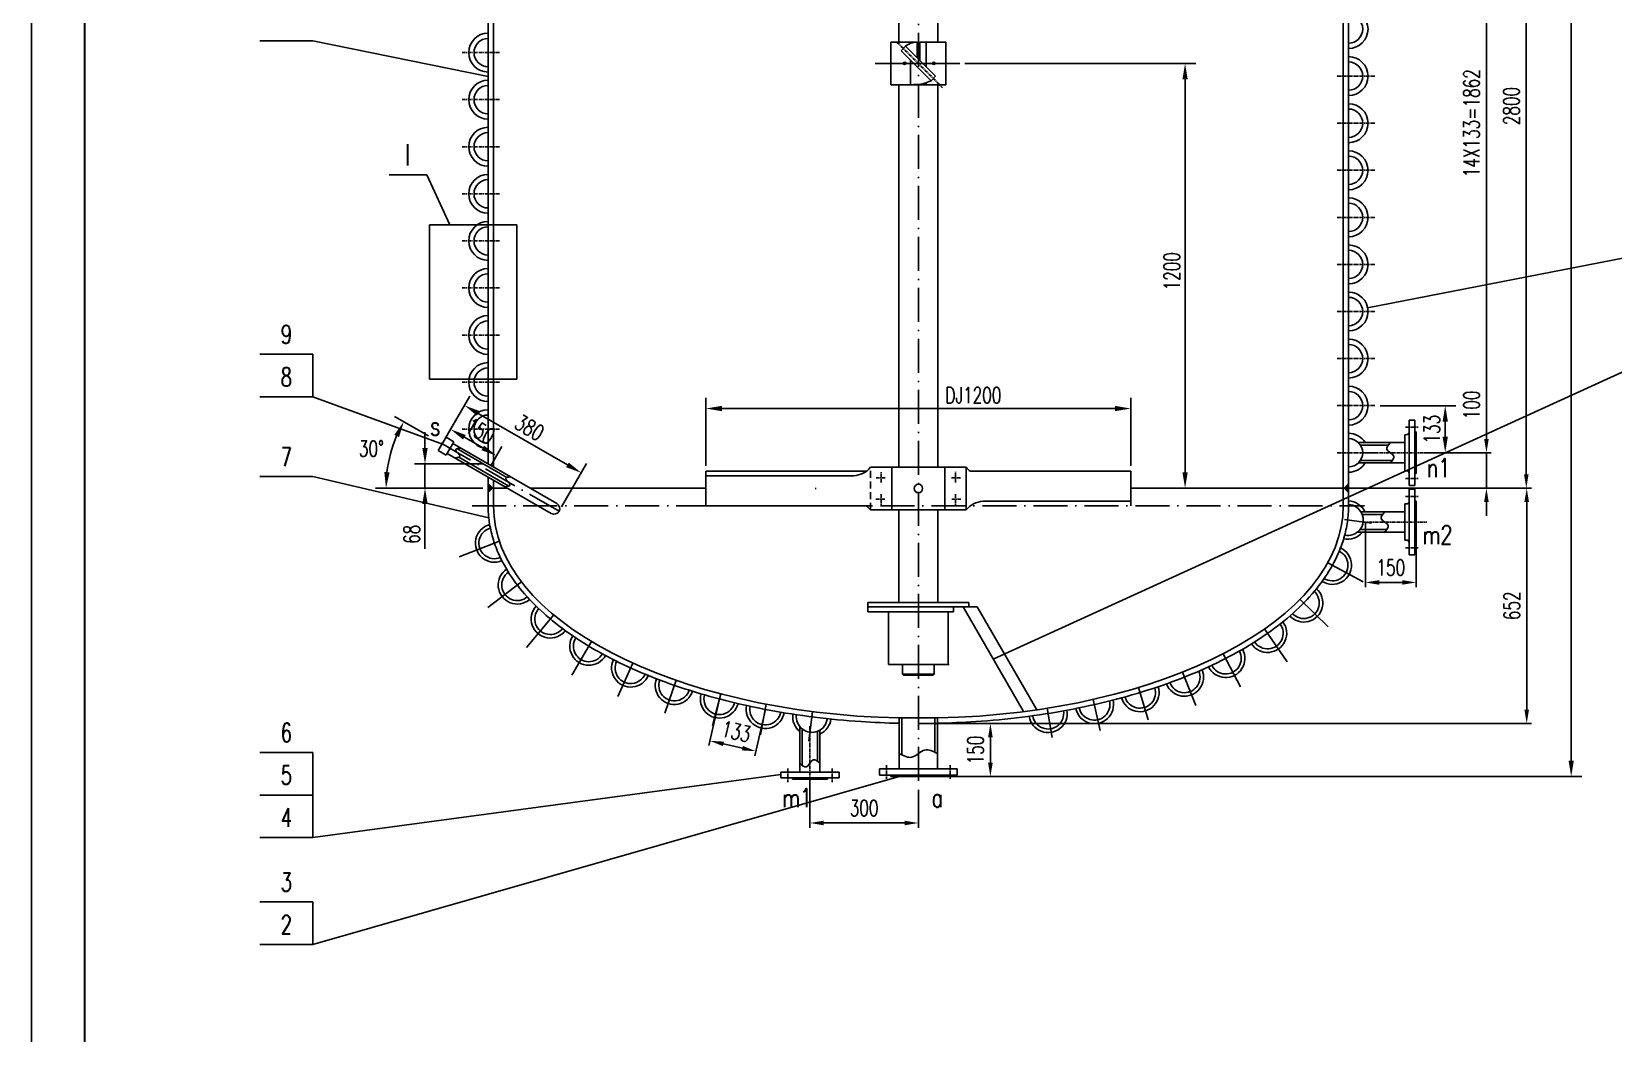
# Model space of a CAD drawing. Extents: x 14632 to 32728, y -7017 to 5619.
# Drawn here: x 14632 to 19099, y -2360 to 470 of the extents above; entities that cross this region are included whole.
import ezdxf
from ezdxf.enums import TextEntityAlignment as Align

# ---------------------------------------------------------------- set-up
doc = ezdxf.new("R2010")
doc.units = 0
doc.header["$LTSCALE"] = 8
for name, pattern in [('ACAD_ISO10W100', [18, 12, -3, 0, -3]), ('CENTER', [2, 1.25, -0.25, 0.25, -0.25]), ('DASHED', [0.75, 0.5, -0.25])]:
    doc.linetypes.add(name, pattern=pattern)
for name, color, linetype in [('1', 1, 'Continuous'), ('5', 7, 'Continuous'), ('HGJ', 1, 'Continuous'), ('HGJX', 2, 'CENTER'), ('hgjy', 7, 'Continuous'), ('K1', 4, 'Continuous'), ('tank', 1, 'Continuous'), ('tankx', 2, 'ACAD_ISO10W100'), ('tanky', 7, 'Continuous')]:
    doc.layers.add(name, color=color, linetype=linetype)
doc.styles.add('hzfs', font='simplex.shx', dxfattribs={"width": 0.7, "bigfont": 'hzfs.shx'})
doc.styles.get("Standard").update_dxf_attribs({"font": 'txt', "width": 0.7, "bigfont": 'hztxt.shx'})
doc.dimstyles.new('PVCAD$0', dxfattribs={"dimscale": 15, "dimtxt": 3, "dimasz": 3, "dimexe": 2, "dimexo": 1, "dimgap": 1, "dimtad": 1, "dimdec": 0, "dimzin": 0, "dimdsep": 46, "dimtxsty": 'hzfs', "dimcen": 2.5, "dimclrd": 4, "dimclre": 4, "dimadec": 0, "dimazin": 0, "dimtfac": 1, "dimtmove": 0, "dimatfit": 0, "dimfxl": 0, "dimarcsym": 0})
doc.dimstyles.new('PVCAD$2', dxfattribs={"dimscale": 15, "dimtxt": 3, "dimasz": 3, "dimexe": 2, "dimexo": 1, "dimgap": 1, "dimtad": 2, "dimtih": 1, "dimdec": 0, "dimzin": 0, "dimdsep": 46, "dimtxsty": 'hzfs', "dimcen": 2.5, "dimclrd": 4, "dimclre": 4, "dimadec": 0, "dimazin": 0, "dimtfac": 1, "dimtmove": 0, "dimatfit": 0, "dimfxl": 0, "dimarcsym": 0})
doc.dimstyles.get("Standard").update_dxf_attribs({"dimtxt": 0.18, "dimasz": 0.18, "dimexe": 0.18, "dimexo": 0.0625, "dimgap": 0.09, "dimtad": 0, "dimtih": 1, "dimtoh": 1, "dimdec": 4, "dimzin": 0, "dimdsep": 46, "dimtxsty": 'Standard', "dimcen": 0.09, "dimadec": 0, "dimazin": 0, "dimtfac": 1, "dimtdec": 4, "dimtofl": 0, "dimtmove": 0, "dimatfit": 3, "dimfxl": 0, "dimtolj": 1, "dimtzin": 0, "dimarcsym": 0})

# ---------------------------------------------------------------- blocks, each defined once
blk = doc.blocks.new('*D186')
at = {"color": 4, "lineweight": -2}
for p, q in [((18351.3, 1980.7), (18866.9, 1980.7)), ((18853.4, 1941.7), (18853.4, -780.3)), ((18303.7, -819.3), (18866.9, -819.3))]:
    blk.add_line(p, q, dxfattribs=at)
at = {"color": 4}
for points in [[(18846.9, 1941.7), (18859.9, 1941.7), (18853.4, 1980.7)], [(18846.9, -780.3), (18859.9, -780.3), (18853.4, -819.3)]]:
    blk.add_solid(points, dxfattribs=at)
at = {"layer": 'Defpoints', "color": 0}
for p in [(18351.3, 1980.7), (18303.7, -819.3), (18853.4, -819.3)]:
    blk.add_point(p, dxfattribs=at)
at = {"color": 7, "insert": (18811.4, 260.1), "char_height": 45, "attachment_point": 5, "rotation": 90, "style": 'hzfs'}
blk.add_mtext('\\A1;2800', dxfattribs=at)
blk = doc.blocks.new('*D187')
at = {"color": 4, "lineweight": -2}
for p, q in [((18740.8, -680.3), (18740.8, -527.3)), ((18564.3, -719.3), (18754.3, -719.3)), ((18740.8, -819.3), (18740.8, -719.3)), ((18564.3, -819.3), (18754.3, -819.3)), ((18740.8, -858.3), (18740.8, -897.3))]:
    blk.add_line(p, q, dxfattribs=at)
at = {"color": 4}
for points in [[(18734.3, -680.3), (18747.3, -680.3), (18740.8, -719.3)], [(18734.3, -858.3), (18747.3, -858.3), (18740.8, -819.3)]]:
    blk.add_solid(points, dxfattribs=at)
at = {"layer": 'Defpoints', "color": 0}
for p in [(18564.3, -719.3), (18740.8, -719.3), (18564.3, -819.3)]:
    blk.add_point(p, dxfattribs=at)
at = {"color": 7, "insert": (18698.8, -584.3), "char_height": 45, "attachment_point": 5, "rotation": 90, "style": 'hzfs'}
blk.add_mtext('\\A1;100', dxfattribs=at)
blk = doc.blocks.new('*D188')
at = {"color": 4, "lineweight": -2}
for p, q in [((18425.2, 1142.7), (18754.3, 1142.7)), ((18740.8, -680.3), (18740.8, 1103.7)), ((18564.3, -719.3), (18754.3, -719.3))]:
    blk.add_line(p, q, dxfattribs=at)
at = {"color": 4}
for points in [[(18734.3, 1103.7), (18747.3, 1103.7), (18740.8, 1142.7)], [(18734.3, -680.3), (18747.3, -680.3), (18740.8, -719.3)]]:
    blk.add_solid(points, dxfattribs=at)
at = {"layer": 'Defpoints', "color": 0}
for p in [(18425.2, 1142.7), (18740.8, 1142.7), (18564.3, -719.3)]:
    blk.add_point(p, dxfattribs=at)
at = {"color": 7, "insert": (18698.8, 211.7), "char_height": 45, "attachment_point": 5, "rotation": 90, "style": 'hzfs'}
blk.add_mtext('\\A1;14X133=1862', dxfattribs=at)
blk = doc.blocks.new('*D189')
at = {"color": 4, "lineweight": -2}
for p, q in [((18426.5, -819.3), (18868, -819.3)), ((18854.5, -1445.3), (18854.5, -858.3)), ((17136.3, -1484.3), (18868, -1484.3))]:
    blk.add_line(p, q, dxfattribs=at)
at = {"color": 4}
for points in [[(18848, -858.3), (18861, -858.3), (18854.5, -819.3)], [(18848, -1445.3), (18861, -1445.3), (18854.5, -1484.3)]]:
    blk.add_solid(points, dxfattribs=at)
at = {"layer": 'Defpoints', "color": 0}
for p in [(18426.5, -819.3), (18854.5, -819.3), (17136.3, -1484.3)]:
    blk.add_point(p, dxfattribs=at)
at = {"color": 7, "insert": (18812.5, -1151.8), "char_height": 45, "attachment_point": 5, "rotation": 90, "style": 'hzfs'}
blk.add_mtext('\\A1;652', dxfattribs=at)
blk = doc.blocks.new('*D190')
at = {"color": 4, "lineweight": -2}
for p, q in [((16830, -1641.8), (16830, -1778.8)), ((17136.3, -1672), (17136.3, -1778.8)), ((16869, -1765.3), (17097.3, -1765.3))]:
    blk.add_line(p, q, dxfattribs=at)
at = {"color": 4}
for points in [[(16869, -1758.8), (16869, -1771.8), (16830, -1765.3)], [(17097.3, -1758.8), (17097.3, -1771.8), (17136.3, -1765.3)]]:
    blk.add_solid(points, dxfattribs=at)
at = {"layer": 'Defpoints', "color": 0}
for p in [(16830, -1641.8), (17136.3, -1672), (17136.3, -1765.3)]:
    blk.add_point(p, dxfattribs=at)
at = {"color": 7, "insert": (16983.1, -1723.3), "char_height": 45, "attachment_point": 5, "style": 'hzfs'}
blk.add_mtext('\\A1;300', dxfattribs=at)
blk = doc.blocks.new('*D192')
at = {"color": 4, "lineweight": -2}
for p, q in [((16574.6, -1415), (16544.9, -1546.4)), ((16704.2, -1444.3), (16674.5, -1575.7)), ((16585.9, -1541.8), (16639.4, -1553.9))]:
    blk.add_line(p, q, dxfattribs=at)
at = {"color": 4}
for points in [[(16587.3, -1535.5), (16584.4, -1548.1), (16547.8, -1533.2)], [(16640.8, -1547.6), (16638, -1560.2), (16677.4, -1562.5)]]:
    blk.add_solid(points, dxfattribs=at)
at = {"layer": 'Defpoints', "color": 0}
for p in [(16574.6, -1415), (16704.2, -1444.3), (16677.4, -1562.5)]:
    blk.add_point(p, dxfattribs=at)
at = {"color": 7, "insert": (16621.9, -1506.9), "char_height": 45, "attachment_point": 5, "rotation": 347.2576, "style": 'hzfs'}
blk.add_mtext('\\A1;133', dxfattribs=at)
blk = doc.blocks.new('*D195')
at = {"color": 4, "lineweight": -2}
for p, q in [((17136.3, -1484.3), (17353.3, -1484.3)), ((17339.8, -1523.3), (17339.8, -1595.3)), ((17214.3, -1634.3), (17353.3, -1634.3))]:
    blk.add_line(p, q, dxfattribs=at)
at = {"color": 4}
for points in [[(17333.3, -1523.3), (17346.3, -1523.3), (17339.8, -1484.3)], [(17333.3, -1595.3), (17346.3, -1595.3), (17339.8, -1634.3)]]:
    blk.add_solid(points, dxfattribs=at)
at = {"layer": 'Defpoints', "color": 0}
for p in [(17136.3, -1484.3), (17214.3, -1634.3), (17339.8, -1634.3)]:
    blk.add_point(p, dxfattribs=at)
at = {"color": 7, "insert": (17297.8, -1559.3), "char_height": 45, "attachment_point": 5, "rotation": 90, "style": 'hzfs'}
blk.add_mtext('\\A1;150', dxfattribs=at)
blk = doc.blocks.new('*D196')
at = {"layer": 'Defpoints', "color": 0}
for p in [(18399, -915), (18542.4, -915), (18542.4, -1085.7)]:
    blk.add_point(p, dxfattribs=at)
at = {"layer": 'hgjy', "color": 4, "lineweight": -2}
for p, q in [((18399, -915), (18399, -1099.2)), ((18542.4, -915), (18542.4, -1099.2)), ((18438, -1085.7), (18503.4, -1085.7))]:
    blk.add_line(p, q, dxfattribs=at)
at = {"layer": 'hgjy', "color": 4}
for points in [[(18438, -1079.2), (18438, -1092.2), (18399, -1085.7)], [(18503.4, -1079.2), (18503.4, -1092.2), (18542.4, -1085.7)]]:
    blk.add_solid(points, dxfattribs=at)
at = {"layer": 'hgjy', "color": 7, "insert": (18470.7, -1043.7), "char_height": 45, "attachment_point": 5, "style": 'hzfs'}
blk.add_mtext('\\A1;150', dxfattribs=at)
blk = doc.blocks.new('*D197')
at = {"layer": '1', "color": 4, "lineweight": -2}
for p, q in [((17267.7, 380.5), (17919.7, 380.5)), ((17889.7, 335.5), (17889.7, -774.3)), ((17751.3, -819.3), (17919.7, -819.3))]:
    blk.add_line(p, q, dxfattribs=at)
at = {"layer": '1', "color": 4}
for points in [[(17882.2, 335.5), (17897.2, 335.5), (17889.7, 380.5)], [(17882.2, -774.3), (17897.2, -774.3), (17889.7, -819.3)]]:
    blk.add_solid(points, dxfattribs=at)
at = {"layer": 'Defpoints', "color": 0}
for p in [(17252.7, 380.5), (17736.3, -819.3), (17889.7, -819.3)]:
    blk.add_point(p, dxfattribs=at)
at = {"layer": '1', "color": 0, "insert": (17852.2, -206.7), "char_height": 45, "attachment_point": 5, "rotation": 90, "style": 'hzfs'}
blk.add_mtext('1200', dxfattribs=at)
blk = doc.blocks.new('*D232')
at = {"color": 4, "lineweight": -2}
for p, q in [((16536.3, -756.7), (16536.3, -564.4)), ((17736.3, -756.7), (17736.3, -564.4)), ((16581.3, -594.4), (17691.3, -594.4))]:
    blk.add_line(p, q, dxfattribs=at)
at = {"color": 4}
for points in [[(16581.3, -586.9), (16581.3, -601.9), (16536.3, -594.4)], [(17691.3, -586.9), (17691.3, -601.9), (17736.3, -594.4)]]:
    blk.add_solid(points, dxfattribs=at)
at = {"layer": 'Defpoints', "color": 0}
for p in [(17736.3, -594.4), (16536.3, -771.7), (17736.3, -771.7)]:
    blk.add_point(p, dxfattribs=at)
at = {"color": 0, "insert": (17291.7, -556.9), "char_height": 45, "attachment_point": 5, "style": 'hzfs'}
blk.add_mtext('DJ1200', dxfattribs=at)
blk = doc.blocks.new('*D233')
at = {"color": 4, "lineweight": -2}
for p, q in [((15742.9, -705.8), (15742.9, -660.8)), ((15906.3, -750.8), (15712.9, -750.8)), ((15742.9, -750.8), (15742.9, -819.3)), ((15906.3, -819.3), (15712.9, -819.3)), ((15742.9, -864.3), (15742.9, -990.3))]:
    blk.add_line(p, q, dxfattribs=at)
at = {"color": 4}
for points in [[(15735.4, -705.8), (15750.4, -705.8), (15742.9, -750.8)], [(15735.4, -864.3), (15750.4, -864.3), (15742.9, -819.3)]]:
    blk.add_solid(points, dxfattribs=at)
at = {"layer": 'Defpoints', "color": 0}
for p in [(15921.3, -750.8), (15742.9, -819.3), (15921.3, -819.3)]:
    blk.add_point(p, dxfattribs=at)
at = {"color": 0, "insert": (15705.4, -949.8), "char_height": 45, "attachment_point": 5, "rotation": 90, "style": 'hzfs'}
blk.add_mtext('68', dxfattribs=at)
blk = doc.blocks.new('*D234')
at = {"color": 4, "lineweight": -2}
for p, q in [((15752.4, -671.8), (15657, -616.7)), ((15906.3, -819.3), (15602.8, -819.3))]:
    blk.add_line(p, q, dxfattribs=at)
blk.add_arc((16007.9, -819.3), 375.2, 156.8766, 173.1234, dxfattribs=at)
at = {"color": 4}
for points in [[(15656.2, -668.6), (15669.6, -675.3), (15683, -631.7)], [(15642.9, -774.8), (15628, -773.9), (15632.8, -819.3)]]:
    blk.add_solid(points, dxfattribs=at)
at = {"layer": 'Defpoints', "color": 0}
for p in [(15655.4, -691), (15765.4, -679.3), (15921.3, -819.3), (15975.9, -819.3), (16121.4, -884.8)]:
    blk.add_point(p, dxfattribs=at)
at = {"color": 0, "insert": (15591.4, -707.7), "char_height": 45, "attachment_point": 5, "style": 'hzfs'}
blk.add_mtext('30°', dxfattribs=at)
blk = doc.blocks.new('*D205')
at = {"color": 4, "lineweight": -2}
for p, q in [((18879.5, 4603.7), (19010.2, 4603.7)), ((18980.2, 4558.7), (18980.2, -1589.3)), ((17229.3, -1634.3), (19010.2, -1634.3))]:
    blk.add_line(p, q, dxfattribs=at)
at = {"color": 4}
for points in [[(18972.7, 4558.7), (18987.7, 4558.7), (18980.2, 4603.7)], [(18972.7, -1589.3), (18987.7, -1589.3), (18980.2, -1634.3)]]:
    blk.add_solid(points, dxfattribs=at)
at = {"layer": 'Defpoints', "color": 0}
for p in [(18864.5, 4603.7), (17214.3, -1634.3), (18980.2, -1634.3)]:
    blk.add_point(p, dxfattribs=at)
at = {"color": 0, "insert": (18930.9, 1484.7), "char_height": 45, "attachment_point": 5, "rotation": 90, "style": 'hzfs'}
blk.add_mtext('(6000)', dxfattribs=at)
blk = doc.blocks.new('*D236')
at = {"color": 4, "lineweight": -2}
for p, q in [((18440.2, -586.3), (18654.4, -586.3)), ((18624.4, -631.3), (18624.4, -674.3)), ((18579.3, -719.3), (18654.4, -719.3))]:
    blk.add_line(p, q, dxfattribs=at)
at = {"color": 4}
for points in [[(18616.9, -631.3), (18631.9, -631.3), (18624.4, -586.3)], [(18616.9, -674.3), (18631.9, -674.3), (18624.4, -719.3)]]:
    blk.add_solid(points, dxfattribs=at)
at = {"layer": 'Defpoints', "color": 0}
for p in [(18425.2, -586.3), (18564.3, -719.3), (18624.4, -719.3)]:
    blk.add_point(p, dxfattribs=at)
at = {"color": 0, "insert": (18586.9, -652.8), "char_height": 45, "attachment_point": 5, "rotation": 90, "style": 'hzfs'}
blk.add_mtext('133', dxfattribs=at)
blk = doc.blocks.new('*D246')
at = {"layer": '5', "color": 4, "lineweight": -2}
for p, q in [((15798.9, -681.3), (15830.2, -627.1)), ((15854.2, -675.6), (15906.1, -705.6)), ((15928.8, -756.3), (15960.1, -702.1))]:
    blk.add_line(p, q, dxfattribs=at)
at = {"layer": '5', "color": 4}
for points in [[(15857.9, -669.1), (15850.4, -682.1), (15815.2, -653.1)], [(15909.9, -699.1), (15902.4, -712.1), (15945.1, -728.1)]]:
    blk.add_solid(points, dxfattribs=at)
at = {"layer": 'Defpoints', "color": 0}
for p in [(15791.4, -694.3), (15945.1, -728.1), (15921.3, -769.3)]:
    blk.add_point(p, dxfattribs=at)
at = {"layer": '5', "color": 0, "insert": (15898.9, -658.1), "char_height": 45, "attachment_point": 5, "rotation": 330, "style": 'hzfs'}
blk.add_mtext('150', dxfattribs=at)
blk = doc.blocks.new('*D247')
at = {"layer": '5', "color": 4, "lineweight": -2}
for p, q in [((15798.9, -681.3), (15869.2, -559.5)), ((15893.2, -608), (16145.2, -753.5)), ((16128.9, -871.8), (16199.2, -750))]:
    blk.add_line(p, q, dxfattribs=at)
at = {"layer": '5', "color": 4}
for points in [[(15896.9, -601.5), (15889.4, -614.5), (15854.2, -585.5)], [(16148.9, -747), (16141.4, -760), (16184.2, -776)]]:
    blk.add_solid(points, dxfattribs=at)
at = {"layer": 'Defpoints', "color": 0}
for p in [(15791.4, -694.3), (16184.2, -776), (16121.4, -884.8)]:
    blk.add_point(p, dxfattribs=at)
at = {"layer": '5', "color": 0, "insert": (16037.9, -648.3), "char_height": 45, "attachment_point": 5, "rotation": 330, "style": 'hzfs'}
blk.add_mtext('380', dxfattribs=at)

msp = doc.modelspace()

# ---------------------------------------------------------------- linework, layer by layer
for p, q in [((14631.88523, 5597.50237), (14631.88523, -7017.49763)), ((14631.88523, 5597.50237), (14631.88523, -7017.49763)), ((17187.66166, 380.50357), (17089.13514, 380.50357)), ((15748.47032, 66.07892), (15641.83037, 66.07892)), ((15813.49467, -75.31515), (15748.47032, 66.07892)), ((19232.8753, -148.22228), (18405.3025, -309.75054)), ((15426.26716, -441.06235), (15426.26716, -561.52725)), ((19232.8753, -441.8258), (17348.01172, -1302.66947)), ((15426.26716, -561.52725), (15794.88143, -696.2868)), ((18416.03903, -918.11724), (18339.73158, -908.0754)), ((15839.13198, -1013.42063), (15953.09484, -969.25622)), ((18392.23198, -1084.17177), (18292.49747, -1029.95437)), ((15920.80587, -1156.37018), (16015.53598, -1083.67)), ((18293.88606, -1211.55577), (18214.08755, -1133.11418)), ((16029.41689, -1269.79796), (16106.41429, -1177.22019)), ((18178.43131, -1310.31035), (18114.09363, -1217.12331)), ((16157.41361, -1348.10807), (16213.45304, -1252.7951)), ((18045.94235, -1380.761), (17997.64378, -1287.05566)), ((16287.26293, -1408.22683), (16330.12677, -1313.71076)), ((17920.17648, -1433.37755), (17882.18747, -1339.30898)), ((16420.37257, -1454.6371), (16452.0626, -1362.18391)), ((17785.49539, -1474.17098), (17757.91742, -1382.51629)), ((16554.7651, -1490.40113), (16578.37575, -1400.48755)), ((16554.7651, -1490.40113), (16574.36269, -1414.94222)), ((16690.4975, -1516.47185), (16706.95761, -1429.56507)), ((17649.93444, -1503.54484), (17630.30141, -1416.09195)), ((16826.69667, -1534.24839), (16837.47924, -1450.3835)), ((17514.1284, -1523.63332), (17500.47578, -1440.99288)), ((15426.26716, -1806.23625), (16747.4555, -1628.66645))]:
    msp.add_line(p, q)
at = {"color": 1}
for p, q in [((17058.32114, 440.50357), (17058.32114, 320.50357)), ((17132.57114, 440.50357), (17058.32114, 440.50357)), ((17087.53077, 416.56602), (17100.25869, 429.29394)), ((17087.53077, 416.56602), (17172.38358, 331.7132)), ((17100.25869, 429.29394), (17185.1115, 344.44113)), ((17114.57114, 440.50357), (17114.57114, 437.11911)), ((17132.57114, 440.50357), (17132.57114, 396.98149)), ((17214.32114, 440.50357), (17140.07114, 440.50357)), ((17214.32114, 440.50357), (17214.32114, 320.50357)), ((17100.65305, 385.14423), (17094.79765, 376.71806)), ((17094.79765, 385.14423), (17100.18462, 376.48399)), ((17114.57114, 389.52565), (17114.57114, 320.50357)), ((17177.2417, 385.14423), (17182.62867, 376.48399)), ((17183.0971, 385.14423), (17177.2417, 376.71806)), ((17214.32114, 320.50357), (17058.32114, 320.50357)), ((17140.07114, 320.88181), (17140.07114, 320.50357)), ((17172.38358, 331.7132), (17185.1115, 344.44113)), ((17061.41494, -880.49643), (17061.41494, -760.49643)), ((17211.22733, -880.49643), (17211.22733, -760.49643)), ((17271.32114, -880.49643), (17271.32114, -760.49643)), ((17271.32114, -760.49643), (17271.32114, -762.5349)), ((17001.32114, -880.49643), (17001.32114, -878.45795))]:
    msp.add_line(p, q, dxfattribs=at)
at = {"linetype": 'CENTER'}
for p, q in [((17075.79262, 441.03209), (17204.97311, 311.8516)), ((16847.23727, -820.49643), (16845.21267, -820.49643))]:
    msp.add_line(p, q, dxfattribs=at)
at = {"color": 1, "linetype": 'Continuous'}
for p, q in [((17140.07114, 440.50357), (17140.07114, 389.48149)), ((17158.07114, 440.50357), (17158.07114, 371.48149)), ((17132.57114, 321.65622), (17132.57114, 320.50357)), ((17158.07114, 325.86199), (17158.07114, 320.50357)), ((16536.32114, -771.70606), (16989.27412, -771.70606)), ((16536.32114, -771.70606), (16536.32114, -869.2868)), ((16536.32114, -869.2868), (16536.32114, -771.70606)), ((16536.32114, -784.43398), (16954.24663, -784.43398)), ((17001.32114, -760.49643), (17271.32114, -760.49643)), ((17736.32114, -771.70606), (17283.36815, -771.70606)), ((17736.32114, -869.2868), (17736.32114, -771.70606)), ((17736.32114, -869.2868), (17736.32114, -771.70606)), ((17736.32114, -771.70606), (17736.32114, -869.2868)), ((17001.32114, -880.49643), (17271.32114, -880.49643)), ((17081.32114, -1142.73244), (17081.32114, -880.49643)), ((17191.32114, -1142.73244), (17191.32114, -880.49643)), ((17736.32114, -856.55887), (17318.39564, -856.55887))]:
    msp.add_line(p, q, dxfattribs=at)
at = {"linetype": 'ByBlock'}
for p, q in [((15755.7469, -75.31515), (15755.7469, -511.19652)), ((15755.7469, -75.31515), (16001.96306, -75.31515)), ((16001.96306, -511.19652), (16001.96306, -75.31515)), ((15755.7469, -511.19652), (16001.96306, -511.19652))]:
    msp.add_line(p, q, dxfattribs=at)
at = {"color": 7, "linetype": 'DASHED', "ltscale": 5}
msp.add_line((17001.32114, -880.49643), (17001.32114, -760.49643), dxfattribs=at)
at = {"color": 1, "linetype": 'CENTER'}
for p, q in [((17042.32613, -790.49643), (17017.24117, -790.49643)), ((17031.32114, -803.73009), (17031.32114, -773.41336)), ((17230.31614, -790.49643), (17255.4011, -790.49643)), ((17241.32114, -802.92806), (17241.32114, -773.41336)), ((17031.32114, -836.46073), (17031.32114, -867.5795)), ((17241.32114, -836.46073), (17241.32114, -867.5795)), ((17015.95382, -850.49643), (17043.31923, -850.49643)), ((17256.68845, -850.49643), (17229.32304, -850.49643))]:
    msp.add_line(p, q, dxfattribs=at)
at = {"color": 1}
msp.add_circle((17136.32114, -820.49643), 12, dxfattribs=at)
msp.add_circle((17136.32114, -820.49643), 12, dxfattribs=at)
for centre, radius, start, end in [((17133.64593, 385.22929), 55.28473, 91.11396525, 127.1507626), ((17125.08816, 426.97067), 106.35245, 269.18269997, 296.40444255), ((16949.53941, -716.92479), 67.67448, 274.0052651, 319.92112921), ((17323.10286, -716.92479), 67.67448, 220.07887079, 234.04534958), ((16949.53941, -924.06807), 67.67448, 40.07887079, 54.04534958), ((17323.10286, -924.06807), 67.67448, 94.0052651, 139.92112921)]:
    msp.add_arc(centre, radius, start, end, dxfattribs=at)
at = {"layer": '1'}
for p, q in [((16536.32114, -869.2868), (17001.32114, -869.2868)), ((16993.82114, -1142.73244), (17278.82114, -1142.73244)), ((16993.82114, -1154.73244), (16993.82114, -1142.73244)), ((17278.82114, -1154.73244), (16993.82114, -1154.73244)), ((16993.82114, -1154.73244), (16993.82114, -1168.73244)), ((17235.69302, -1168.73244), (17235.69302, -1154.73244)), ((17262.60023, -1154.73244), (17433.4232, -1450.60649)), ((17262.60023, -1154.73244), (17302.60023, -1154.73244)), ((17278.82114, -1142.73244), (17278.82114, -1154.73244)), ((17302.60023, -1154.73244), (17470.50439, -1445.55096)), ((16993.82114, -1168.73244), (17235.69302, -1168.73244)), ((17051.70749, -1168.73244), (17051.70749, -1317.73244)), ((17220.93478, -1168.73244), (17220.93478, -1317.73244)), ((17051.70749, -1317.73244), (17136.32114, -1317.73244)), ((17136.32114, -1317.73244), (17051.70749, -1317.73244)), ((17091.32114, -1317.73244), (17091.32114, -1344.73244)), ((17223.62796, -1317.73244), (17139.01431, -1317.73244)), ((17139.01431, -1317.73244), (17223.62796, -1317.73244)), ((17181.32114, -1317.73244), (17181.32114, -1344.73244)), ((17091.32114, -1344.73244), (17094.32114, -1347.73244)), ((17091.32114, -1344.73244), (17136.32114, -1344.73244)), ((17094.32114, -1347.73244), (17136.32114, -1347.73244)), ((17181.32114, -1344.73244), (17136.32114, -1344.73244)), ((17178.32114, -1347.73244), (17136.32114, -1347.73244)), ((17181.32114, -1344.73244), (17178.32114, -1347.73244))]:
    msp.add_line(p, q, dxfattribs=at)
at = {"layer": 'Defpoints', "color": 0, "linetype": 'ByBlock'}
for p in [(17087.53077, 416.56602), (17087.53077, 416.56602), (17172.38358, 331.7132), (17172.38358, 331.7132), (17130.44163, -810.03548), (17130.44163, -810.03548)]:
    msp.add_point(p, dxfattribs=at)
at = {"layer": 'Defpoints', "color": 1, "linetype": 'ByBlock'}
for p in [(17017.24117, -790.49643), (17031.32114, -798.17444), (17031.32114, -800.45337), (17241.32114, -800.45337), (17255.4011, -790.49643), (17031.32114, -840.53949), (17241.32114, -840.53949), (17241.32114, -842.81842), (17017.24117, -850.49643), (17255.4011, -850.49643)]:
    msp.add_point(p, dxfattribs=at)
at = {"layer": 'HGJ'}
for p, q in [((18510.40499, -668.3668), (18516.94281, -667.77839)), ((18510.40499, -770.2068), (18510.40499, -668.3668)), ((18522.40499, -626.7868), (18538.40499, -626.7868)), ((18522.40499, -811.7868), (18522.40499, -626.7868)), ((18538.40499, -626.7868), (18538.40499, -811.7868)), ((18542.40499, -660.2868), (18538.40499, -660.2868)), ((18542.40499, -778.2868), (18542.40499, -660.2868)), ((15780.4047, -713.36122), (15802.42995, -675.21238)), ((15803.13399, -725.99295), (15780.4047, -713.36122)), ((15824.73399, -688.58065), (15802.42995, -675.21238)), ((15803.13399, -725.99295), (15824.73399, -688.58065)), ((15821.93399, -693.43039), (16115.5166, -862.93039)), ((15832.59829, -707.67033), (15973.78816, -789.18634)), ((18510.40499, -690.7868), (18379.38802, -690.7868)), ((18463.52104, -697.7868), (18385.05169, -697.7868)), ((15805.93399, -721.1432), (16099.5166, -890.6432)), ((15838.57095, -731.90326), (15979.76081, -813.41927)), ((18510.40499, -747.7868), (18379.38802, -747.7868)), ((18475.2358, -740.7868), (18385.05169, -740.7868)), ((18510.40499, -770.2068), (18516.94281, -770.7952)), ((18538.40499, -778.2868), (18542.40499, -778.2868)), ((18538.40499, -811.7868), (18522.40499, -811.7868)), ((18522.40499, -1007.50707), (18522.40499, -822.50707)), ((18522.40499, -822.50707), (18538.40499, -822.50707)), ((18538.40499, -822.50707), (18538.40499, -1007.50707)), ((18510.40499, -886.50707), (18386.43768, -886.50707)), ((18510.40499, -864.08707), (18516.94281, -863.49867)), ((18510.40499, -965.92707), (18510.40499, -864.08707)), ((18542.40499, -856.00707), (18538.40499, -856.00707)), ((18542.40499, -974.00707), (18542.40499, -856.00707)), ((18459.48386, -936.50707), (18383.33454, -936.50707)), ((18447.7691, -893.50707), (18389.86208, -893.50707)), ((18510.40499, -943.50707), (18376.41385, -943.50707)), ((18510.40499, -965.92707), (18516.94281, -966.51548)), ((18538.40499, -974.00707), (18542.40499, -974.00707)), ((18538.40499, -1007.50707), (18522.40499, -1007.50707)), ((17082.32114, -1612.2868), (17082.32114, -1468.67899)), ((17089.32114, -1572.83019), (17089.32114, -1468.82641)), ((17183.32114, -1565.74341), (17183.32114, -1468.82641)), ((17190.32114, -1612.2868), (17190.32114, -1468.67899)), ((16801.4555, -1621.75204), (16801.4555, -1493.05392)), ((16808.4555, -1602.60943), (16808.4555, -1499.91644)), ((16851.4555, -1590.89466), (16851.4555, -1506.29196)), ((16858.4555, -1621.75204), (16858.4555, -1502.83882)), ((16747.4555, -1637.75204), (16747.4555, -1621.75204)), ((16747.4555, -1621.75204), (16912.4555, -1621.75204)), ((16912.4555, -1637.75204), (16747.4555, -1637.75204)), ((16780.4555, -1641.75204), (16780.4555, -1637.75204)), ((16879.4555, -1641.75204), (16780.4555, -1641.75204)), ((16879.4555, -1637.75204), (16879.4555, -1641.75204)), ((16912.4555, -1621.75204), (16912.4555, -1637.75204)), ((17246.32114, -1612.2868), (17026.32114, -1612.2868)), ((17026.32114, -1612.2868), (17026.32114, -1630.2868)), ((17026.32114, -1630.2868), (17246.32114, -1630.2868)), ((17058.32114, -1634.2868), (17058.32114, -1630.2868)), ((17214.32114, -1634.2868), (17058.32114, -1634.2868)), ((17214.32114, -1630.2868), (17214.32114, -1634.2868)), ((17246.32114, -1630.2868), (17246.32114, -1612.2868))]:
    msp.add_line(p, q, dxfattribs=at)
for centre, radius, start, end in [((18516.40499, -661.80255), 6, 275.14276456, 0), ((18516.40499, -776.77105), 6, 0, 84.85723544), ((16107.5166, -876.7868), 16, 240, 60), ((18516.40499, -857.52282), 6, 275.14276456, 0), ((18516.40499, -972.49132), 6, 0, 84.85723544)]:
    msp.add_arc(centre, radius, start, end, dxfattribs=at)
at = {"layer": 'HGJX'}
for p, q in [((15847.42656, 411.2132), (15953.44807, 411.2132)), ((18425.21571, 344.7132), (18319.1942, 344.7132)), ((15847.42656, 278.2132), (15953.44807, 278.2132)), ((18425.21571, 211.7132), (18319.1942, 211.7132)), ((15847.42656, 145.2132), (15953.44807, 145.2132)), ((18425.21571, 78.7132), (18319.1942, 78.7132)), ((15847.42656, 12.2132), (15953.44807, 12.2132)), ((18425.21571, -54.2868), (18319.1942, -54.2868)), ((15847.42656, -120.7868), (15953.44807, -120.7868)), ((18425.21571, -187.2868), (18319.1942, -187.2868)), ((15847.42656, -253.7868), (15953.44807, -253.7868)), ((18425.21571, -320.2868), (18319.1942, -320.2868)), ((15847.42656, -386.7868), (15953.44807, -386.7868)), ((18425.21571, -453.2868), (18319.1942, -453.2868)), ((15847.42656, -519.7868), (15953.44807, -519.7868)), ((18425.21571, -586.2868), (18319.1942, -586.2868)), ((15847.42656, -652.7868), (15953.44807, -652.7868)), ((18512.40499, -646.7868), (18548.40499, -646.7868)), ((18425.21571, -719.2868), (18319.1942, -719.2868)), ((18392.40499, -719.2868), (18572.40499, -719.2868)), ((18512.40499, -791.7868), (18548.40499, -791.7868)), ((18512.40499, -842.50707), (18548.40499, -842.50707)), ((18392.40499, -915.00707), (18572.40499, -915.00707)), ((18512.40499, -987.50707), (18548.40499, -987.50707)), ((16829.9555, -1491.75204), (16829.9555, -1671.75204)), ((17046.32114, -1602.2868), (17046.32114, -1640.2868)), ((17226.32114, -1602.2868), (17226.32114, -1640.2868)), ((16767.4555, -1611.75204), (16767.4555, -1649.75204)), ((16892.4555, -1611.75204), (16892.4555, -1649.75204))]:
    msp.add_line(p, q, dxfattribs=at)
at = {"layer": 'hgjy'}
for points in [[(15827.58462, -733.6432), (15841.57821, -729.4056), (15829.59103, -710.16799), (15843.58462, -705.93039)], [(18469.37842, -690.7868), (18459.37842, -709.7868), (18479.37842, -728.7868), (18469.37842, -747.7868)], [(15968.77449, -815.15921), (15982.76807, -810.92161), (15970.7809, -791.684), (15984.77449, -787.4464)], [(18453.62648, -886.50707), (18443.62648, -905.50707), (18463.62648, -924.50707), (18453.62648, -943.50707)], [(17190.32114, -1569.2868), (17154.32114, -1559.2868), (17118.32114, -1579.2868), (17082.32114, -1569.2868)], [(16858.4555, -1596.75204), (16839.4555, -1586.75204), (16820.4555, -1606.75204), (16801.4555, -1596.75204)]]:
    msp.add_spline(points, degree=3, dxfattribs=at)
at = {"layer": 'K1', "const_width": 6}
msp.add_lwpolyline([(14781.88523, -6867.49763), (14781.88523, 5222.50237), (23391.88523, 5222.50237), (23391.88523, -6867.49763)], close=True, dxfattribs=at)
msp.add_lwpolyline([(14781.88523, -6867.49763), (14781.88523, 5222.50237), (23391.88523, 5222.50237), (23391.88523, -6867.49763)], close=True, dxfattribs=at)
at = {"layer": 'tank'}
for p, q in [((15921.32114, 2030.7132), (15921.32114, -750.81159)), ((15936.32114, 2030.7132), (15936.32114, -759.47184)), ((17081.32114, 1940.7132), (17081.32114, 440.50357)), ((17191.32114, 1940.7132), (17191.32114, 440.50357)), ((18336.32114, 1010.54713), (18336.32114, -869.2868)), ((18351.32114, 1010.54713), (18351.32114, -869.2868)), ((17081.32114, 320.50357), (17081.32114, -760.49643)), ((17191.32114, 320.50357), (17191.32114, -760.49643)), ((15921.32114, -787.76201), (15921.32114, -869.2868)), ((15936.32114, -796.42226), (15936.32114, -869.2868)), ((15921.32114, -819.2868), (15975.92368, -819.2868)), ((16039.92368, -819.2868), (16536.32114, -819.2868)), ((17736.32114, -819.2868), (18351.32114, -819.2868)), ((18331.61714, -819.2868), (18351.32114, -819.2868)), ((17082.32114, -1468.67899), (17190.32114, -1468.67899))]:
    msp.add_line(p, q, dxfattribs=at)
for centre, radius, start, end in [((18351.32114, 477.7132), 55, 270, 90), ((18351.32114, 477.7132), 40, 270, 90), ((15921.32114, 411.2132), 55, 90, 270), ((15921.32114, 411.2132), 40, 90, 270), ((18351.32114, 344.7132), 55, 270, 90), ((18351.32114, 344.7132), 40, 270, 90), ((15921.32114, 278.2132), 55, 90, 270), ((15921.32114, 278.2132), 40, 90, 270), ((18351.32114, 211.7132), 55, 270, 90), ((18351.32114, 211.7132), 40, 270, 90), ((15921.32114, 145.2132), 55, 90, 270), ((15921.32114, 145.2132), 40, 90, 270), ((18351.32114, 78.7132), 55, 270, 90), ((18351.32114, 78.7132), 40, 270, 90), ((15921.32114, 12.2132), 55, 90, 270), ((15921.32114, 12.2132), 40, 90, 270), ((18351.32114, -54.2868), 55, 270, 90), ((18351.32114, -54.2868), 40, 270, 90), ((15921.32114, -120.7868), 55, 90, 270), ((15921.32114, -120.7868), 40, 90, 270), ((18351.32114, -187.2868), 55, 270, 90), ((18351.32114, -187.2868), 40, 270, 90), ((15921.32114, -253.7868), 55, 90, 270), ((15921.32114, -253.7868), 40, 90, 270), ((18351.32114, -320.2868), 55, 270, 90), ((18351.32114, -320.2868), 40, 270, 90), ((15921.32114, -386.7868), 55, 90, 270), ((15921.32114, -386.7868), 40, 90, 270), ((18351.32114, -453.2868), 55, 270, 90), ((18351.32114, -453.2868), 40, 270, 90), ((15921.32114, -519.7868), 55, 90, 270), ((15921.32114, -519.7868), 40, 90, 270), ((18351.32114, -586.2868), 55, 270, 90), ((18351.32114, -586.2868), 40, 270, 90), ((15921.32114, -652.7868), 55, 90, 270), ((15921.32114, -652.7868), 40, 90, 270), ((18351.32114, -719.2868), 55, 31.21037029, 90), ((18351.32114, -719.2868), 40, 270, 90), ((18351.32114, -719.2868), 55, 270, 328.78962971), ((18348.7811, -909.26629), 44, 258.87449289, 86.69058323), ((18348.7811, -909.26629), 54, 24.92724514, 87.30394252), ((15939.09561, -974.68139), 54, 104.25512986, 292.99020068), ((15939.09561, -974.68139), 44, 105.11456082, 292.23536727), ((18348.7811, -909.26629), 54, 258.01259642, 320.64758893), ((18305.67623, -1037.11857), 54, 237.4144174, 64.84606905), ((18305.67623, -1037.11857), 44, 237.4144174, 64.84606905), ((16003.63654, -1092.80217), 54, 124.17929525, 310.34500635), ((16003.63654, -1092.80217), 44, 124.80626252, 309.82606456), ((18224.78468, -1143.62941), 54, 223.19054982, 48.26979691), ((18224.78468, -1143.62941), 44, 223.61902936, 47.75394081), ((16096.82259, -1188.75276), 54, 137.88723054, 322.11648416), ((16096.82259, -1188.75276), 44, 138.31421025, 321.75728081), ((18122.61615, -1229.46737), 54, 213.38240034, 36.95111671), ((18122.61615, -1229.46737), 44, 213.38240034, 36.95111671), ((16205.85017, -1265.72621), 54, 147.38540148, 330.45078744), ((16205.85017, -1265.72621), 44, 147.69029488, 330.18614012), ((18004.51606, -1300.38877), 54, 205.98686543, 28.6398091), ((18004.51606, -1300.38877), 44, 206.21779328, 28.37831493), ((16323.93156, -1327.37138), 54, 154.38328684, 336.75518312), ((16323.93156, -1327.37138), 44, 154.61561961, 336.54714712), ((17887.80446, -1353.21781), 54, 200.60411812, 22.73889378), ((17887.80446, -1353.21781), 44, 200.79239958, 22.53114307), ((16447.19887, -1376.37346), 54, 159.86717842, 341.81135477), ((16447.19887, -1376.37346), 44, 160.0551438, 341.63868134), ((17762.23932, -1396.88002), 54, 195.96734688, 17.75899534), ((17762.23932, -1396.88002), 44, 196.12721568, 17.58655501), ((16574.56604, -1414.99562), 54, 164.43763709, 346.10660188), ((16574.56604, -1414.99562), 44, 164.59727859, 345.95686804), ((17633.58706, -1430.72747), 54, 191.95334734, 13.52275667), ((17633.58706, -1430.72747), 44, 191.95334734, 13.52275667), ((16704.16624, -1444.30307), 54, 168.40043464, 349.89079977), ((16704.16624, -1444.30307), 44, 168.54172359, 349.75593314), ((16835.56643, -1465.26103), 54, 171.97957013, 230.82553601), ((16835.56643, -1465.26103), 44, 171.97957013, 353.35607482), ((16835.56643, -1465.26103), 54, 295.07926649, 353.35607482), ((17502.92072, -1455.79231), 54, 188.3448616, 9.7706378), ((17502.92072, -1455.79231), 44, 188.47441969, 9.63588219)]:
    msp.add_arc(centre, radius, start, end, dxfattribs=at)
msp.add_ellipse((17136.32114, -869.2868), major_axis=(-1200, 0), ratio=0.5, start_param=0, end_param=1.5257811255, dxfattribs=at)
at = {"layer": 'tank', "extrusion": (0, 0, -1)}
msp.add_ellipse((17136.32114, -869.2868), major_axis=(1200, 0), ratio=0.5, start_param=0, end_param=1.5257811255, dxfattribs=at)
at = {"layer": 'tank'}
for points, knots in [([(15921.32114, -869.2868), (15921.32114, -884.38213), (15922.40727, -899.4773), (15926.73919, -929.55735), (15929.9848, -944.54198), (15938.60034, -974.2992), (15943.97002, -989.07172), (15960.26587, -1026.26771), (15972.62614, -1048.48229), (16002.06021, -1091.92744), (16019.13367, -1113.15903), (16057.73838, -1154.41781), (16079.26987, -1174.44554), (16126.50863, -1213.09477), (16152.21614, -1231.71638), (16207.49011, -1267.36104), (16237.05664, -1284.384), (16299.69185, -1316.64916), (16332.7605, -1331.89121), (16402.00279, -1360.42631), (16438.17632, -1373.71922), (16513.19352, -1398.20585), (16552.03702, -1409.39946), (16631.92602, -1429.55893), (16672.97132, -1438.52471), (16756.76807, -1454.12438), (16799.51929, -1460.75821), (16886.21041, -1471.61633), (16930.15008, -1475.84059), (17010.21881, -1481.25713), (17046.23423, -1482.87478), (17082.32114, -1483.68268)], [0, 0, 0, 0, 0.0718825312, 0.0718825312, 0.1437650624, 0.1437650624, 0.2156475935, 0.2156475935, 0.3266174108, 0.3266174108, 0.437587228, 0.437587228, 0.5485570452, 0.5485570452, 0.6595268624, 0.6595268624, 0.7704966796, 0.7704966796, 0.8814664968, 0.8814664968, 0.992436314, 0.992436314, 1.1034061312, 1.1034061312, 1.2143759484, 1.2143759484, 1.3253457656, 1.3253457656, 1.4363155828, 1.4363155828, 1.5260611079, 1.5260611079, 1.5260611079, 1.5260611079]), ([(18351.32114, -869.2868), (18351.32114, -884.38213), (18350.235, -899.4773), (18345.90308, -929.55735), (18342.65747, -944.54198), (18334.04193, -974.2992), (18328.67225, -989.07172), (18312.3764, -1026.26771), (18300.01613, -1048.48229), (18270.58206, -1091.92744), (18253.5086, -1113.15903), (18214.90389, -1154.41781), (18193.37241, -1174.44554), (18146.13364, -1213.09477), (18120.42613, -1231.71638), (18065.15217, -1267.36104), (18035.58564, -1284.384), (17972.95042, -1316.64916), (17939.88177, -1331.89121), (17870.63948, -1360.42631), (17834.46595, -1373.71922), (17759.44875, -1398.20585), (17720.60525, -1409.39946), (17640.71625, -1429.55893), (17599.67095, -1438.52471), (17515.8742, -1454.12438), (17473.12298, -1460.75821), (17386.43186, -1471.61633), (17342.49219, -1475.84059), (17262.42347, -1481.25713), (17226.40805, -1482.87478), (17190.32114, -1483.68268)], [0, 0, 0, 0, 0.0718825312, 0.0718825312, 0.1437650624, 0.1437650624, 0.2156475935, 0.2156475935, 0.3266174108, 0.3266174108, 0.437587228, 0.437587228, 0.5485570452, 0.5485570452, 0.6595268624, 0.6595268624, 0.7704966797, 0.7704966797, 0.8814664969, 0.8814664969, 0.9924363141, 0.9924363141, 1.1034061313, 1.1034061313, 1.2143759486, 1.2143759486, 1.3253457658, 1.3253457658, 1.436315583, 1.436315583, 1.5260611079, 1.5260611079, 1.5260611079, 1.5260611079])]:
    msp.add_open_spline(points, degree=3, knots=knots, dxfattribs=at)
at = {"layer": 'tankx'}
for p, q in [((17136.32114, 4645.75785), (17136.32114, -1682.03687)), ((17253.47337, 380.50357), (17014.04548, 380.50357)), ((16121.373, -884.7868), (15765.43656, -679.2868)), ((15876.32114, -869.2868), (18396.32114, -869.2868))]:
    msp.add_line(p, q, dxfattribs=at)
at = {"layer": 'tanky'}
for p, q in [((15426.26716, 444.6545), (15276.26716, 444.6545)), ((15921.32114, 343.42193), (15426.26716, 444.6545)), ((15426.26716, -441.06235), (15276.26716, -441.06235)), ((15426.26716, -561.52725), (15276.26716, -561.52725)), ((15426.26716, -786.7441), (15276.26716, -786.7441)), ((15923.14674, -903.18534), (15426.26716, -786.7441)), ((15426.26716, -1566.23625), (15276.26716, -1566.23625)), ((15426.26716, -1806.23625), (15426.26716, -1566.23625)), ((17082.29763, -1634.2868), (15426.26716, -2108.41155)), ((15426.26716, -1686.23625), (15276.26716, -1686.23625)), ((15426.26716, -1806.23625), (15276.26716, -1806.23625)), ((15426.26716, -1988.41155), (15276.26716, -1988.41155)), ((15426.26716, -2108.41155), (15426.26716, -1988.41155)), ((15426.26716, -2108.41155), (15276.26716, -2108.41155))]:
    msp.add_line(p, q, dxfattribs=at)
for points in [[(15936.32114, -819.2868), (15921.32114, -804.2868), (15921.32114, -834.2868)], [(18336.32114, -819.2868), (18351.32114, -804.2868), (18351.32114, -834.2868)]]:
    msp.add_solid(points, dxfattribs=at)

# ---------------------------------------------------------------- texts
at = {"width": 0.75}
msp.add_text('I', height=60, dxfattribs=at).set_placement((15686.04694, 92.07137))
at = {"layer": 'hgjy', "style": 'hzfs', "width": 0.75}
for s, p in [('s', (15771.53268, -644.14352)), ('n1', (18605.60522, -761.59277)), ('m2', (18602.52798, -951.1957)), ('m1', (16793.83907, -1694.20585)), ('a', (17189.73811, -1694.20585))]:
    msp.add_text(s, height=52.5, dxfattribs=at).set_placement(p, align=Align.MIDDLE)
at = {"layer": 'tanky', "style": 'hzfs', "width": 0.7}
for s, p in [('9', (15351.26716, -411.06235)), ('8', (15351.26716, -531.52725)), ('7', (15351.26716, -756.7441)), ('6', (15351.26716, -1536.23625)), ('5', (15351.26716, -1656.23625)), ('4', (15351.26716, -1776.23625)), ('3', (15351.26716, -1958.41155)), ('2', (15351.26716, -2078.41155))]:
    msp.add_text(s, height=52.5, dxfattribs=at).set_placement(p, align=Align.CENTER)

# ---------------------------------------------------------------- dimensions: what is measured, and where the dimension line sits
dim = msp.add_linear_dim(base=(18980.20572, -1634.2868), p1=(18864.49643, 4603.71616), p2=(17214.32114, -1634.2868), angle=90, text='(6000)', dimstyle='PVCAD$0')
dim.commit()
dim.dimension.update_dxf_attribs({"geometry": '*D205', "text_midpoint": (18930.92, 1484.71468)})
dim = msp.add_linear_dim(base=(18853.3613, -819.2868), p1=(18351.32114, 1980.7132), p2=(18303.69388, -819.2868), angle=90, dimstyle='Standard', override={"dimtxt": 45, "dimasz": 39, "dimexe": 13.5, "dimexo": 0, "dimgap": 19.5, "dimtad": 1, "dimtih": 0, "dimtoh": 0, "dimzin": 8, "dimtxsty": 'hzfs', "dimcen": 0, "dimclrd": 4, "dimclre": 4, "dimclrt": 7, "dimtfac": 0.7, "dimtofl": 1, "dimatfit": 2})
dim.commit()
dim.dimension.update_dxf_attribs({"geometry": '*D186', "text_midpoint": (18853.3613, 260.13168), "dimtype": 160})
for base, p1, p2, text, picture, middle in [((18740.81229, 1142.7132), (18564.25412, -719.2868), (18425.21571, 1142.7132), '14X133=1862', '*D188', (18698.81229, 211.7132)), ((18854.49643, -819.2868), (17136.32114, -1484.2868), (18426.4758, -819.2868), '652', '*D189', (18812.49643, -1151.7868))]:
    dim = msp.add_linear_dim(base=base, p1=p1, p2=p2, angle=90, text=text, dimstyle='Standard', override={"dimtxt": 45, "dimasz": 39, "dimexe": 13.5, "dimexo": 0, "dimgap": 19.5, "dimtad": 1, "dimtih": 0, "dimtoh": 0, "dimzin": 8, "dimtxsty": 'hzfs', "dimcen": 0, "dimclrd": 4, "dimclre": 4, "dimclrt": 7, "dimtfac": 0.7, "dimtofl": 1, "dimatfit": 2})
    dim.commit()
    dim.dimension.update_dxf_attribs({"geometry": picture, "text_midpoint": middle})
dim = msp.add_linear_dim(base=(17736.32114, -594.44911), p1=(16536.32114, -771.70606), p2=(17736.32114, -771.70606), text='DJ<>', dimstyle='PVCAD$0')
dim.commit()
dim.dimension.update_dxf_attribs({"geometry": '*D232', "text_midpoint": (17291.71993, -594.44911), "dimtype": 160})
dim = msp.add_aligned_dim(p1=(18564.25412, -819.2868), p2=(18564.25412, -719.2868), distance=-176.55817, dimstyle='Standard', override={"dimtxt": 45, "dimasz": 39, "dimexe": 13.5, "dimexo": 0, "dimgap": 19.5, "dimtad": 1, "dimtih": 0, "dimtoh": 0, "dimzin": 8, "dimtxsty": 'hzfs', "dimcen": 0, "dimclrd": 4, "dimclre": 4, "dimclrt": 7, "dimtfac": 0.7, "dimtofl": 1, "dimatfit": 2})
dim.commit()
dim.dimension.update_dxf_attribs({"geometry": '*D187', "text_midpoint": (18698.81229, -584.2868)})
dim = msp.add_angular_dim_2l(base=(15655.38614, -690.97363), line1=((15921.32114, -819.2868), (15975.92368, -819.2868)), line2=((16121.373, -884.7868), (15765.43656, -679.2868)), dimstyle='PVCAD$2')
dim.commit()
dim.dimension.update_dxf_attribs({"geometry": '*D234', "text_midpoint": (15591.38482, -707.67555)})
for base, p1, p2, picture, middle in [((18624.42509, -719.2868), (18425.21571, -586.2868), (18564.25412, -719.2868), '*D236', (18586.92509, -652.7868)), ((15742.90615, -819.2868), (15921.32114, -750.81159), (15921.32114, -819.2868), '*D233', (15705.40615, -949.7868))]:
    dim = msp.add_linear_dim(base=base, p1=p1, p2=p2, angle=90, dimstyle='PVCAD$0')
    dim.commit()
    dim.dimension.update_dxf_attribs({"geometry": picture, "text_midpoint": middle})
dim = msp.add_aligned_dim(p1=(16574.56604, -1414.99562), p2=(16704.16624, -1444.30307), distance=-121.19246, text='133', dimstyle='Standard', override={"dimtxt": 45, "dimasz": 39, "dimexe": 13.5, "dimexo": 0, "dimgap": 19.5, "dimtad": 1, "dimtih": 0, "dimtoh": 0, "dimzin": 8, "dimtxsty": 'hzfs', "dimcen": 0, "dimclrd": 4, "dimclre": 4, "dimclrt": 7, "dimtfac": 0.7, "dimtofl": 1, "dimatfit": 2})
dim.commit()
dim.dimension.update_dxf_attribs({"geometry": '*D192', "text_midpoint": (16621.89882, -1506.89142)})
dim = msp.add_linear_dim(base=(17339.80675, -1634.2868), p1=(17136.32114, -1484.2868), p2=(17214.32114, -1634.2868), angle=90, dimstyle='Standard', override={"dimtxt": 45, "dimasz": 39, "dimexe": 13.5, "dimexo": 0, "dimgap": 19.5, "dimtad": 1, "dimtih": 0, "dimtoh": 0, "dimzin": 8, "dimtxsty": 'hzfs', "dimcen": 0, "dimclrd": 4, "dimclre": 4, "dimclrt": 7, "dimtfac": 0.7, "dimtofl": 1, "dimatfit": 2})
dim.commit()
dim.dimension.update_dxf_attribs({"geometry": '*D195', "text_midpoint": (17297.80675, -1559.2868)})
dim = msp.add_linear_dim(base=(17136.32114, -1765.34166), p1=(16829.9555, -1641.75204), p2=(17136.32114, -1672.03391), text='300', dimstyle='Standard', override={"dimtxt": 45, "dimasz": 39, "dimexe": 13.5, "dimexo": 0, "dimgap": 19.5, "dimtad": 1, "dimtih": 0, "dimtoh": 0, "dimzin": 8, "dimtxsty": 'hzfs', "dimcen": 0, "dimclrd": 4, "dimclre": 4, "dimclrt": 7, "dimtfac": 0.7, "dimtofl": 1, "dimatfit": 2})
dim.commit()
dim.dimension.update_dxf_attribs({"geometry": '*D190', "text_midpoint": (16983.13832, -1723.34166)})
at = {"layer": '1'}
dim = msp.add_linear_dim(base=(17889.72393, -819.2868), p1=(17252.7488, 380.50357), p2=(17736.32114, -819.2868), angle=90, dimstyle='PVCAD$0', dxfattribs=at)
dim.commit()
dim.dimension.update_dxf_attribs({"geometry": '*D197', "text_midpoint": (17889.72393, -206.68884), "dimtype": 160})
at = {"layer": '5'}
dim = msp.add_aligned_dim(p1=(15791.41732, -694.2868), p2=(16121.373, -884.7868), distance=125.59521, text='380', dimstyle='PVCAD$0', dxfattribs=at)
dim.commit()
dim.dimension.update_dxf_attribs({"geometry": '*D247', "text_midpoint": (16037.94277, -648.2922)})
dim = msp.add_aligned_dim(p1=(15791.41732, -694.2868), p2=(15921.32114, -769.2868), distance=47.55713, dimstyle='PVCAD$0', dxfattribs=at)
dim.commit()
dim.dimension.update_dxf_attribs({"geometry": '*D246', "text_midpoint": (15898.8978, -658.12516)})
at = {"layer": 'hgjy'}
dim = msp.add_linear_dim(base=(18542.40499, -1085.69561), p1=(18398.98994, -915.00707), p2=(18542.40499, -915.00707), text='150', dimstyle='Standard', override={"dimtxt": 45, "dimasz": 39, "dimexe": 13.5, "dimexo": 0, "dimgap": 19.5, "dimtad": 1, "dimtih": 0, "dimtoh": 0, "dimzin": 8, "dimtxsty": 'hzfs', "dimcen": 0, "dimclrd": 4, "dimclre": 4, "dimclrt": 7, "dimtfac": 0.7, "dimtofl": 1, "dimatfit": 2}, dxfattribs=at)
dim.commit()
dim.dimension.update_dxf_attribs({"geometry": '*D196', "text_midpoint": (18470.69746, -1043.69561)})

doc.saveas('drawing.dxf')
